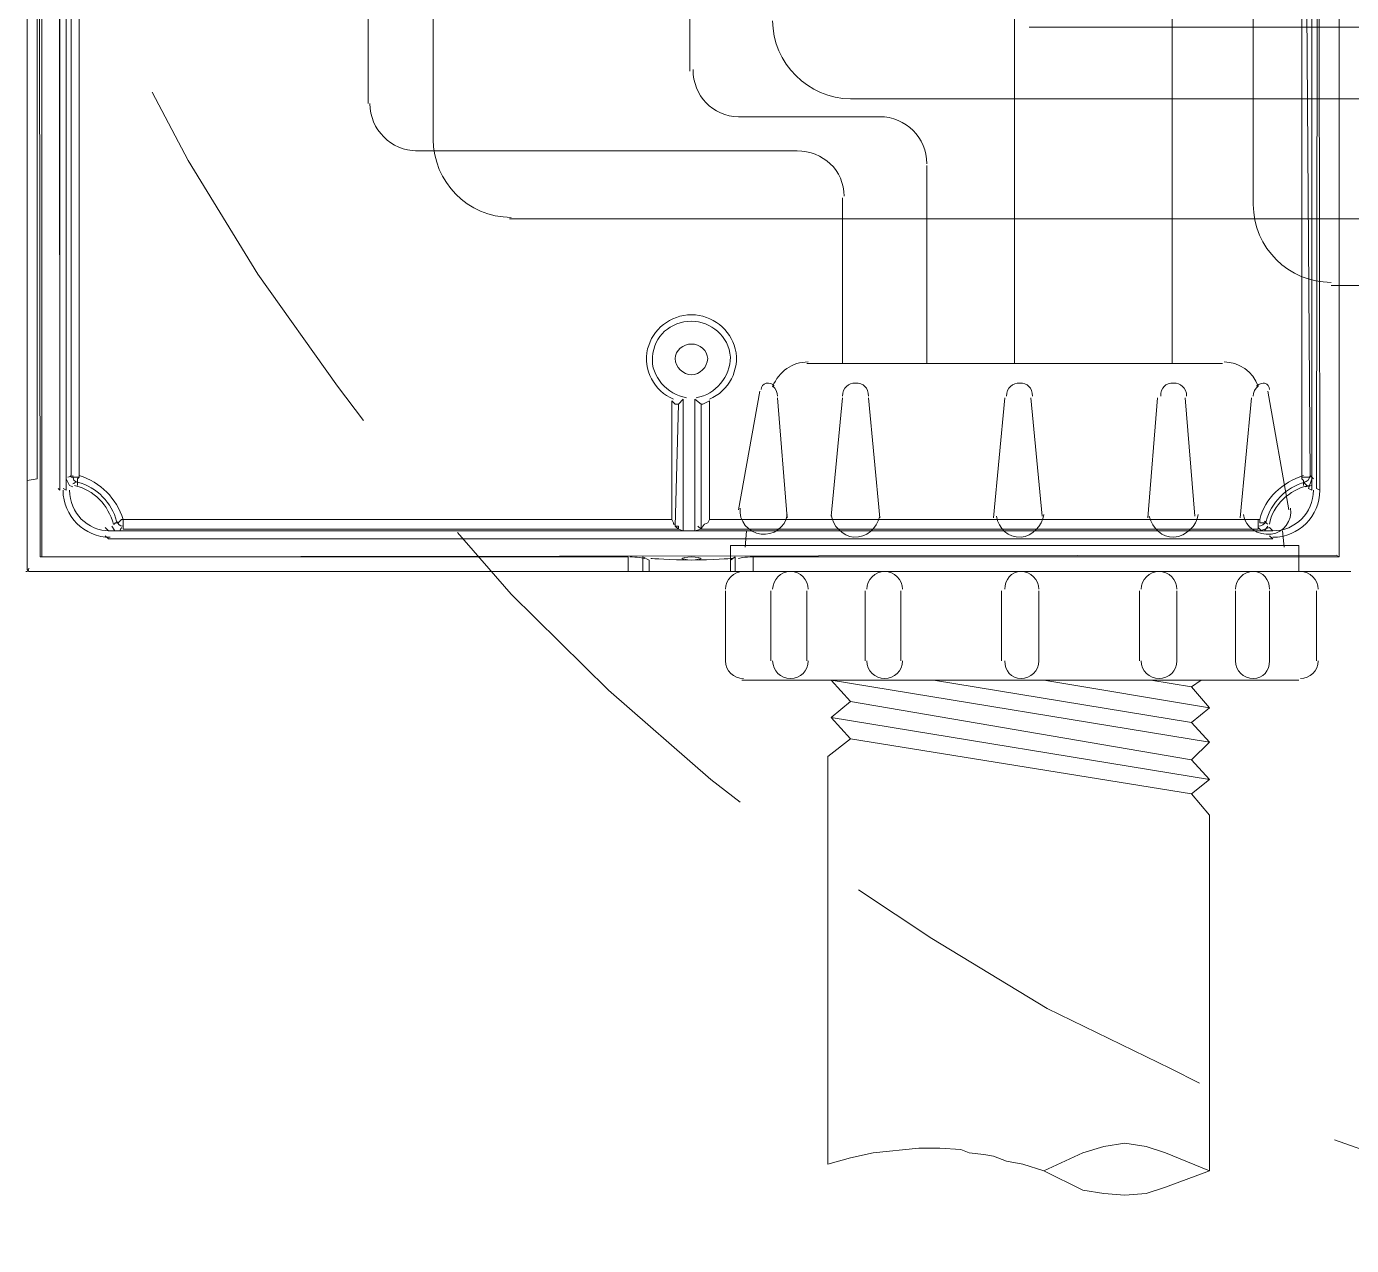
# Model space of a CAD drawing. Header units: metres. Extents: x 2999 to 3164, y 1641 to 1678.
# Drawn here: x 3006.722 to 3007.988, y 1649.498 to 1650.663 of the extents above; entities that cross this region are included whole.
import ezdxf

# ---------------------------------------------------------------- set-up
doc = ezdxf.new("R2010")
doc.units = ezdxf.units.M

msp = doc.modelspace()

# ---------------------------------------------------------------- linework, layer by layer
at = {"color": 7, "linetype": 'Continuous', "lineweight": 20, "true_color": 0x000007}
for points in [[(3006.7227, 1652.675), (3006.7227, 1650.1437), (3006.7227, 1650.1437)], [(3006.7227, 1652.675), (3006.7227, 1650.1437), (3006.7227, 1650.1437)], [(3006.7351, 1652.5756), (3006.732, 1652.5787), (3006.7351, 1650.1562)], [(3006.7367, 1652.5834), (3006.7367, 1650.1562), (3006.7367, 1650.1562)], [(3007.9767, 1650.1562), (3007.9767, 1652.5756), (3007.9736, 1652.5787)], [(3007.9767, 1652.5834), (3007.9767, 1650.1562), (3007.9767, 1650.1562)], [(3006.7538, 1652.4655), (3006.7522, 1652.4686), (3006.7538, 1650.2198)], [(3006.76, 1650.2198), (3006.76, 1652.4592), (3006.7538, 1652.4655), (3006.7538, 1650.2198)], [(3007.9581, 1652.4655), (3007.9503, 1652.4592), (3007.9503, 1650.2198)], [(3006.7227, 1651.3217), (3006.732, 1651.3217), (3006.732, 1650.2307), (3006.7227, 1650.2291)], [(3006.7631, 1650.6776), (3006.7631, 1650.6761), (3006.7646, 1650.6761), (3006.7646, 1650.2322)], [(3006.7724, 1650.6761), (3006.7724, 1650.2322), (3006.7724, 1650.2322)], [(3007.941, 1650.6761), (3007.941, 1650.2322), (3007.9488, 1650.2322)], [(3007.9488, 1650.6776), (3007.9488, 1650.6761), (3007.9457, 1650.6792), (3007.9488, 1650.2322)], [(3007.4677, 1650.3408), (3007.865, 1650.3408), (3007.865, 1650.3408)], [(3007.4025, 1650.2012), (3007.4227, 1650.3145), (3007.4227, 1650.3145)], [(3007.449, 1650.1934), (3007.4397, 1650.3082), (3007.4397, 1650.3082)], [(3007.4909, 1650.195), (3007.5018, 1650.3082), (3007.5018, 1650.3082)], [(3007.5375, 1650.1934), (3007.5266, 1650.3082), (3007.5266, 1650.3082)], [(3007.6461, 1650.1934), (3007.657, 1650.3082), (3007.657, 1650.3082)], [(3007.6927, 1650.195), (3007.6818, 1650.3082), (3007.6818, 1650.3082)], [(3007.7936, 1650.1934), (3007.8029, 1650.3082), (3007.8029, 1650.3082)], [(3007.8386, 1650.195), (3007.8293, 1650.3082), (3007.8293, 1650.3082)], [(3007.882, 1650.1934), (3007.8929, 1650.3082), (3007.8929, 1650.3082)], [(3007.9286, 1650.2012), (3007.9084, 1650.3145), (3007.9084, 1650.3145)], [(3007.3389, 1650.3051), (3007.342, 1650.302), (3007.3451, 1650.302)], [(3007.3389, 1650.3051), (3007.3389, 1650.1919), (3007.3404, 1650.1887), (3007.3404, 1650.1872), (3007.342, 1650.1872), (3007.342, 1650.1856), (3007.3451, 1650.1856), (3007.3451, 1650.1825), (3007.342, 1650.1856)], [(3007.3451, 1650.1825), (3007.342, 1650.1856), (3007.3451, 1650.302), (3007.3497, 1650.3067)], [(3007.3497, 1650.3067), (3007.3497, 1650.181), (3007.3497, 1650.181)], [(3007.3606, 1650.181), (3007.3606, 1650.3067), (3007.3668, 1650.302), (3007.3668, 1650.1825), (3007.3637, 1650.1856)], [(3007.3668, 1650.302), (3007.3683, 1650.302), (3007.3746, 1650.3051)], [(3007.3746, 1650.3051), (3007.3746, 1650.1919), (3007.373, 1650.1887), (3007.3699, 1650.1872), (3007.3683, 1650.1856), (3007.3668, 1650.1825)], [(3006.7646, 1650.2322), (3006.7724, 1650.2322), (3006.7708, 1650.2307), (3006.7708, 1650.2291), (3006.7708, 1650.2275), (3006.7708, 1650.2244)], [(3007.941, 1650.2322), (3007.941, 1650.2307), (3007.9426, 1650.2291), (3007.9426, 1650.2275), (3007.9426, 1650.2244)], [(3006.7538, 1650.2198), (3006.7522, 1650.2213), (3006.7522, 1650.2213)], [(3006.76, 1650.2198), (3006.7569, 1650.2213), (3006.7569, 1650.2213)], [(3006.76, 1650.2307), (3006.76, 1650.2198), (3006.76, 1650.2198)], [(3006.7662, 1650.2229), (3006.7631, 1650.2244), (3006.76, 1650.2307)], [(3007.9503, 1650.2307), (3007.9503, 1650.2244), (3007.9441, 1650.2229)], [(3007.9503, 1650.2198), (3007.9472, 1650.2213), (3007.9503, 1650.2307)], [(3006.8003, 1650.181), (3006.7972, 1650.1841), (3006.7972, 1650.1841)], [(3007.9131, 1650.181), (3006.8003, 1650.181), (3006.8003, 1650.181)], [(3006.8127, 1650.181), (3006.8003, 1650.181), (3006.8003, 1650.181)], [(3006.8127, 1650.181), (3006.8065, 1650.181), (3006.8034, 1650.1856)], [(3006.8143, 1650.1919), (3006.8127, 1650.1919), (3006.8096, 1650.1887), (3006.8081, 1650.1887), (3006.8065, 1650.1887)], [(3007.3389, 1650.1919), (3006.8143, 1650.1919), (3006.8143, 1650.1825)], [(3007.3497, 1650.181), (3007.3451, 1650.1825), (3006.8143, 1650.1825)], [(3007.8991, 1650.1825), (3007.3668, 1650.1825), (3007.3606, 1650.181), (3007.3497, 1650.181)], [(3007.3746, 1650.1919), (3007.8991, 1650.1919), (3007.8991, 1650.1919)], [(3007.4087, 1650.1655), (3007.4102, 1650.181), (3007.4102, 1650.181)], [(3007.8991, 1650.1919), (3007.9007, 1650.1919), (3007.9007, 1650.1887), (3007.9022, 1650.1887), (3007.9053, 1650.1887)], [(3007.8991, 1650.1919), (3007.8991, 1650.1825), (3007.8991, 1650.1825)], [(3007.9084, 1650.1856), (3007.9053, 1650.181), (3007.9007, 1650.181)], [(3007.9131, 1650.181), (3007.91, 1650.1841), (3007.9007, 1650.181)], [(3007.9239, 1650.1655), (3007.9224, 1650.181), (3007.9224, 1650.181)], [(3006.8003, 1650.1732), (3006.7972, 1650.1763), (3006.7972, 1650.1763)], [(3007.9131, 1650.1732), (3007.91, 1650.1763), (3007.91, 1650.1763)], [(3007.297, 1650.1562), (3006.7351, 1650.1562), (3006.7367, 1650.1562)], [(3007.4165, 1650.1562), (3007.9767, 1650.1562), (3007.9736, 1650.1577), (3006.7367, 1650.1562)], [(3007.297, 1650.1562), (3007.297, 1650.1422), (3007.3109, 1650.1422)], [(3007.3109, 1650.1562), (3007.3171, 1650.1531), (3007.3171, 1650.1531)], [(3007.3109, 1650.1562), (3007.3109, 1650.1422), (3007.3171, 1650.1422)], [(3007.9379, 1650.1422), (3007.9379, 1650.167), (3007.3947, 1650.167), (3007.3947, 1650.1422)], [(3007.3947, 1650.1531), (3007.3994, 1650.1562), (3007.3994, 1650.1562)], [(3007.3994, 1650.1562), (3007.3994, 1650.1422), (3007.3947, 1650.1422)], [(3007.4165, 1650.1562), (3007.4165, 1650.1422), (3007.3994, 1650.1422)], [(3007.3171, 1650.1531), (3007.3171, 1650.1422), (3007.3171, 1650.1422)], [(3007.3947, 1650.1531), (3007.3947, 1650.1422), (3007.3947, 1650.1422)], [(3007.297, 1650.1422), (3006.7243, 1650.1422), (3006.7243, 1650.1422)], [(3007.3947, 1650.1422), (3007.3171, 1650.1422), (3007.3171, 1650.1422)], [(3007.4056, 1650.1422), (3007.9379, 1650.1422), (3007.9379, 1650.1422)], [(3007.9876, 1650.1422), (3007.4165, 1650.1422), (3007.4165, 1650.1422)], [(3007.3901, 1650.1236), (3007.3901, 1650.0568), (3007.3901, 1650.0568)], [(3007.4335, 1650.1236), (3007.4335, 1650.0568), (3007.4335, 1650.0568)], [(3007.4677, 1650.1236), (3007.4677, 1650.0568), (3007.4677, 1650.0568)], [(3007.5235, 1650.1236), (3007.5235, 1650.0568), (3007.5235, 1650.0568)], [(3007.5577, 1650.1236), (3007.5577, 1650.0568), (3007.5577, 1650.0568)], [(3007.6539, 1650.1236), (3007.6539, 1650.0568), (3007.6539, 1650.0568)], [(3007.6896, 1650.1236), (3007.6896, 1650.0568), (3007.6896, 1650.0568)], [(3007.7858, 1650.1236), (3007.7858, 1650.0568), (3007.7858, 1650.0568)], [(3007.8215, 1650.1236), (3007.8215, 1650.0568), (3007.8215, 1650.0568)], [(3007.8774, 1650.1236), (3007.8774, 1650.0568), (3007.8774, 1650.0568)], [(3007.91, 1650.1236), (3007.91, 1650.0568), (3007.91, 1650.0568)], [(3007.955, 1650.1236), (3007.955, 1650.0568), (3007.955, 1650.0568)], [(3007.4056, 1650.0382), (3007.9379, 1650.0382), (3007.9379, 1650.0382)], [(3007.4909, 1650.0382), (3007.8526, 1649.9792), (3007.8526, 1649.9792)], [(3007.5096, 1649.9823), (3007.4909, 1650.0025), (3007.5096, 1650.018), (3007.4909, 1650.0382), (3007.4941, 1650.0382)], [(3007.5887, 1650.0382), (3007.8355, 1649.9979), (3007.8355, 1649.9979)], [(3007.6943, 1650.0382), (3007.8526, 1650.0118), (3007.8526, 1650.0118)], [(3007.7967, 1650.0382), (3007.8355, 1650.032), (3007.8355, 1650.032)], [(3007.8355, 1649.9296), (3007.8526, 1649.9435), (3007.8355, 1649.9622), (3007.8526, 1649.9792), (3007.8355, 1649.9979), (3007.8526, 1650.0118), (3007.8355, 1650.032), (3007.8448, 1650.0382)], [(3007.5096, 1650.018), (3007.8355, 1649.9622), (3007.8355, 1649.9622)], [(3007.4909, 1650.0025), (3007.8526, 1649.9435), (3007.8526, 1649.9435)], [(3007.4878, 1649.9653), (3007.5096, 1649.9823), (3007.5096, 1649.9823)], [(3007.5096, 1649.9823), (3007.8355, 1649.9296), (3007.8355, 1649.9296)], [(3007.4878, 1649.5757), (3007.4878, 1649.9653), (3007.4878, 1649.9653)], [(3007.8526, 1649.9094), (3007.8355, 1649.9296), (3007.8355, 1649.9296)], [(3007.8526, 1649.5695), (3007.8526, 1649.9094), (3007.8526, 1649.9094)], [(3007.6943, 1649.5695), (3007.7315, 1649.5866), (3007.7517, 1649.5928), (3007.7718, 1649.5959), (3007.792, 1649.5928), (3007.8106, 1649.5866), (3007.8526, 1649.5695), (3007.8106, 1649.554), (3007.792, 1649.5478), (3007.7718, 1649.5462), (3007.7517, 1649.5478), (3007.7315, 1649.5509), (3007.6943, 1649.5695), (3007.6741, 1649.5757), (3007.6586, 1649.5788), (3007.6461, 1649.5835), (3007.6368, 1649.585), (3007.6229, 1649.5866), (3007.6151, 1649.5897), (3007.5949, 1649.5912), (3007.5748, 1649.5912), (3007.5313, 1649.5866), (3007.5096, 1649.5819), (3007.4878, 1649.5757)]]:
    msp.add_lwpolyline(points, dxfattribs=at)
for points in [[(3007.9581, 1650.2198), (3007.955, 1650.2213), (3007.9581, 1652.4655), (3007.955, 1652.4686)], [(3006.8003, 1650.1732), (3007.9131, 1650.1732)]]:
    msp.add_lwpolyline(points, close=True, dxfattribs=at)
at = {"color": 5, "linetype": 'Continuous', "lineweight": 20, "true_color": 0x000005}
for points in [[(3007.8945, 1652.2575), (3007.8945, 1650.4914), (3007.8945, 1650.4914)], [(3007.8169, 1650.3408), (3007.8169, 1652.0464), (3007.8169, 1652.0464)], [(3007.9689, 1650.4153), (3008.2886, 1650.4153), (3008.2886, 1650.4153)]]:
    msp.add_lwpolyline(points, dxfattribs=at)
at = {"color": 1, "linetype": 'Continuous', "lineweight": 20, "true_color": 0x000001}
for points in [[(3007.0486, 1650.9182), (3007.0486, 1650.5892), (3007.0486, 1650.5892)], [(3007.3559, 1650.9182), (3007.3559, 1650.6202), (3007.3559, 1650.6202)], [(3007.6663, 1650.9182), (3007.6663, 1650.3408), (3007.6663, 1650.3408)], [(3007.1107, 1650.9151), (3007.1107, 1650.555), (3007.1107, 1650.555)], [(3007.6803, 1650.6621), (3008.2421, 1650.6621), (3008.2421, 1650.6621)], [(3007.5096, 1650.5938), (3008.1847, 1650.5938), (3008.1847, 1650.5938)], [(3007.4025, 1650.5767), (3007.5375, 1650.5767), (3007.5375, 1650.5767)], [(3007.0936, 1650.5441), (3007.4584, 1650.5441), (3007.4584, 1650.5441)], [(3007.5825, 1650.5302), (3007.5825, 1650.3408), (3007.5825, 1650.3408)], [(3007.5018, 1650.4991), (3007.5018, 1650.3408), (3007.5018, 1650.3408)], [(3007.1837, 1650.479), (3008.1086, 1650.479), (3008.1086, 1650.479)]]:
    msp.add_lwpolyline(points, dxfattribs=at)
at = {"color": 30, "linetype": 'Continuous', "lineweight": 20, "true_color": 0x00001e}
for points in [[(3006.8422, 1650.6), (3006.8764, 1650.5348), (3006.9431, 1650.4262), (3007.0192, 1650.3191), (3007.044, 1650.2865)], [(3007.134, 1650.1794), (3007.1852, 1650.1205), (3007.2783, 1650.0289), (3007.3761, 1649.9435), (3007.404, 1649.9218)], [(3007.5173, 1649.838), (3007.5872, 1649.7915), (3007.6974, 1649.7247), (3007.8153, 1649.6673), (3007.8432, 1649.6533)], [(3007.9721, 1649.599), (3008.0559, 1649.5695), (3008.18, 1649.5323), (3008.3057, 1649.5043), (3008.3321, 1649.4981)]]:
    msp.add_lwpolyline(points, dxfattribs=at)
at = {"color": 1, "linetype": 'Continuous', "lineweight": 20, "true_color": 0x000001}
for points in [[(3007.4351, 1650.6683), (3007.4351, 1650.6279), (3007.4692, 1650.5938), (3007.5096, 1650.5938)], [(3007.359, 1650.6217), (3007.359, 1650.5969), (3007.3777, 1650.5767), (3007.4025, 1650.5767)], [(3007.0502, 1650.5892), (3007.0502, 1650.5643), (3007.0704, 1650.5441), (3007.0952, 1650.5441)], [(3007.5825, 1650.5317), (3007.5825, 1650.5566), (3007.5623, 1650.5767), (3007.5375, 1650.5767)], [(3007.1107, 1650.555), (3007.1107, 1650.5147), (3007.1433, 1650.4805), (3007.1852, 1650.4805)], [(3007.5034, 1650.5007), (3007.5034, 1650.5255), (3007.4832, 1650.5441), (3007.4584, 1650.5441)]]:
    msp.add_open_spline(points, degree=3, dxfattribs=at)
at = {"color": 5, "linetype": 'Continuous', "lineweight": 20, "true_color": 0x000005}
msp.add_open_spline([(3007.8945, 1650.4929), (3007.8945, 1650.451), (3007.9286, 1650.4184), (3007.9689, 1650.4184)], degree=3, dxfattribs=at)
at = {"color": 7, "linetype": 'Continuous', "lineweight": 20, "true_color": 0x000007}
for points, knots in [([(3007.3746, 1650.3067), (3007.3932, 1650.3145), (3007.404, 1650.3346), (3007.3994, 1650.3548), (3007.3994, 1650.3548), (3007.3947, 1650.3734), (3007.3777, 1650.3874), (3007.3575, 1650.3874), (3007.3575, 1650.3874), (3007.3373, 1650.3874), (3007.3202, 1650.3734), (3007.3156, 1650.3548), (3007.3156, 1650.3548), (3007.3109, 1650.3346), (3007.3218, 1650.3145), (3007.3404, 1650.3067)], [0, 0, 0, 0, 0.0625, 0.0625, 0.0625, 0.062501, 0.125, 0.125, 0.125, 0.125001, 0.1875, 0.1875, 0.1875, 0.187501, 1, 1, 1, 1]), ([(3007.3621, 1650.3082), (3007.3808, 1650.3114), (3007.3947, 1650.3284), (3007.3947, 1650.347), (3007.3947, 1650.347), (3007.3932, 1650.3672), (3007.3761, 1650.3812), (3007.3575, 1650.3812), (3007.3575, 1650.3812), (3007.3373, 1650.3812), (3007.3218, 1650.3672), (3007.3202, 1650.347), (3007.3202, 1650.347), (3007.3187, 1650.3284), (3007.3342, 1650.3114), (3007.3528, 1650.3082)], [0, 0, 0, 0, 0.0625, 0.0625, 0.0625, 0.062501, 0.125, 0.125, 0.125, 0.125001, 0.1875, 0.1875, 0.1875, 0.187501, 1, 1, 1, 1]), ([(3007.373, 1650.3455), (3007.373, 1650.3533), (3007.3652, 1650.3595), (3007.3575, 1650.3595), (3007.3575, 1650.3595), (3007.3497, 1650.3595), (3007.342, 1650.3533), (3007.342, 1650.3455), (3007.342, 1650.3455), (3007.342, 1650.3377), (3007.3497, 1650.33), (3007.3575, 1650.33), (3007.3575, 1650.33), (3007.3652, 1650.33), (3007.373, 1650.3377), (3007.373, 1650.3455)], [0, 0, 0, 0, 0.0625, 0.0625, 0.0625, 0.062501, 0.125, 0.125, 0.125, 0.125001, 0.1875, 0.1875, 0.1875, 0.187501, 1, 1, 1, 1]), ([(3007.373, 1650.3455), (3007.373, 1650.3533), (3007.3652, 1650.3595), (3007.3575, 1650.3595), (3007.3575, 1650.3595), (3007.3497, 1650.3595), (3007.342, 1650.3533), (3007.342, 1650.3455), (3007.342, 1650.3455), (3007.342, 1650.3377), (3007.3497, 1650.33), (3007.3575, 1650.33), (3007.3575, 1650.33), (3007.3652, 1650.33), (3007.373, 1650.3377), (3007.373, 1650.3455)], [0, 0, 0, 0, 0.0625, 0.0625, 0.0625, 0.062501, 0.125, 0.125, 0.125, 0.125001, 0.1875, 0.1875, 0.1875, 0.187501, 1, 1, 1, 1]), ([(3007.4366, 1650.3191), (3007.4351, 1650.3222), (3007.432, 1650.3222), (3007.4289, 1650.3222), (3007.4289, 1650.3222), (3007.4258, 1650.3207), (3007.4242, 1650.3191), (3007.4242, 1650.316)], [0, 0, 0, 0, 0.125, 0.125, 0.125, 0.125001, 1, 1, 1, 1]), ([(3007.5266, 1650.3098), (3007.5266, 1650.3176), (3007.522, 1650.3222), (3007.5142, 1650.3222), (3007.5142, 1650.3222), (3007.508, 1650.3222), (3007.5018, 1650.3176), (3007.5018, 1650.3098)], [0, 0, 0, 0, 0.125, 0.125, 0.125, 0.125001, 1, 1, 1, 1]), ([(3007.6834, 1650.3098), (3007.6834, 1650.3176), (3007.6787, 1650.3222), (3007.671, 1650.3222), (3007.671, 1650.3222), (3007.6648, 1650.3222), (3007.6586, 1650.3176), (3007.6586, 1650.3098)], [0, 0, 0, 0, 0.125, 0.125, 0.125, 0.125001, 1, 1, 1, 1]), ([(3007.8308, 1650.3098), (3007.8308, 1650.3176), (3007.8246, 1650.3222), (3007.8184, 1650.3222), (3007.8184, 1650.3222), (3007.8106, 1650.3222), (3007.806, 1650.3176), (3007.806, 1650.3098)], [0, 0, 0, 0, 0.125, 0.125, 0.125, 0.125001, 1, 1, 1, 1]), ([(3007.91, 1650.316), (3007.91, 1650.3191), (3007.9084, 1650.3207), (3007.9053, 1650.3222), (3007.9053, 1650.3222), (3007.9038, 1650.3222), (3007.9007, 1650.3222), (3007.8976, 1650.3191)], [0, 0, 0, 0, 0.125, 0.125, 0.125, 0.125001, 1, 1, 1, 1]), ([(3007.404, 1650.2027), (3007.4025, 1650.1903), (3007.4118, 1650.1794), (3007.4242, 1650.1779), (3007.4242, 1650.1779), (3007.4351, 1650.1763), (3007.4475, 1650.1841), (3007.449, 1650.1965)], [0, 0, 0, 0, 0.125, 0.125, 0.125, 0.125001, 1, 1, 1, 1]), ([(3007.4909, 1650.1965), (3007.4925, 1650.1856), (3007.5018, 1650.1763), (3007.5127, 1650.1748), (3007.5127, 1650.1748), (3007.5251, 1650.1748), (3007.5344, 1650.1825), (3007.5375, 1650.195)], [0, 0, 0, 0, 0.125, 0.125, 0.125, 0.125001, 1, 1, 1, 1]), ([(3007.6492, 1650.195), (3007.6508, 1650.1825), (3007.6601, 1650.1748), (3007.6725, 1650.1748), (3007.6725, 1650.1748), (3007.6834, 1650.1763), (3007.6927, 1650.1856), (3007.6943, 1650.1965)], [0, 0, 0, 0, 0.125, 0.125, 0.125, 0.125001, 1, 1, 1, 1]), ([(3007.7951, 1650.195), (3007.7982, 1650.1825), (3007.8075, 1650.1748), (3007.8184, 1650.1748), (3007.8184, 1650.1748), (3007.8308, 1650.1763), (3007.8401, 1650.1856), (3007.8417, 1650.1965)], [0, 0, 0, 0, 0.125, 0.125, 0.125, 0.125001, 1, 1, 1, 1]), ([(3007.8851, 1650.1965), (3007.8867, 1650.1841), (3007.8991, 1650.1763), (3007.9115, 1650.1779), (3007.9115, 1650.1779), (3007.9239, 1650.1794), (3007.9317, 1650.1903), (3007.9301, 1650.2027)], [0, 0, 0, 0, 0.125, 0.125, 0.125, 0.125001, 1, 1, 1, 1]), ([(3007.3668, 1650.1546), (3007.3668, 1650.1546), (3007.3621, 1650.1562), (3007.3575, 1650.1562), (3007.3575, 1650.1562), (3007.3528, 1650.1562), (3007.3482, 1650.1546), (3007.3482, 1650.1546), (3007.3482, 1650.1546), (3007.3482, 1650.1546), (3007.3528, 1650.1531), (3007.3575, 1650.1531), (3007.3575, 1650.1531), (3007.3621, 1650.1531), (3007.3668, 1650.1546), (3007.3668, 1650.1546)], [0, 0, 0, 0, 0.0625, 0.0625, 0.0625, 0.062501, 0.125, 0.125, 0.125, 0.125001, 0.1875, 0.1875, 0.1875, 0.187501, 1, 1, 1, 1]), ([(3007.3187, 1650.1546), (3007.3202, 1650.1546), (3007.3373, 1650.1531), (3007.3575, 1650.1531), (3007.3575, 1650.1531), (3007.3777, 1650.1531), (3007.3947, 1650.1546), (3007.3963, 1650.1546)], [0, 0, 0, 0, 0.125, 0.125, 0.125, 0.125001, 1, 1, 1, 1])]:
    msp.add_open_spline(points, degree=3, knots=knots, dxfattribs=at)
for points in [[(3007.4692, 1650.3424), (3007.4537, 1650.3424), (3007.4413, 1650.3331), (3007.4351, 1650.3191)], [(3007.8991, 1650.3191), (3007.8945, 1650.3331), (3007.8805, 1650.3424), (3007.8665, 1650.3424)], [(3007.4397, 1650.3098), (3007.4397, 1650.3129), (3007.4382, 1650.3176), (3007.4351, 1650.3191)], [(3007.8991, 1650.3191), (3007.896, 1650.3176), (3007.8945, 1650.3129), (3007.8945, 1650.3098)], [(3006.7646, 1650.2338), (3006.7646, 1650.2338), (3006.7631, 1650.2322), (3006.7615, 1650.2322)], [(3006.7662, 1650.2338), (3006.7662, 1650.2307), (3006.7677, 1650.2275), (3006.7708, 1650.2275)], [(3006.8143, 1650.1919), (3006.8081, 1650.212), (3006.7926, 1650.2275), (3006.7724, 1650.2338)], [(3007.9426, 1650.2338), (3007.9224, 1650.2275), (3007.9053, 1650.212), (3007.9007, 1650.1919)], [(3007.9426, 1650.2275), (3007.9457, 1650.2275), (3007.9488, 1650.2307), (3007.9488, 1650.2338)], [(3007.9519, 1650.2307), (3007.9503, 1650.2322), (3007.9503, 1650.2322), (3007.9488, 1650.2338)], [(3006.7569, 1650.2198), (3006.7569, 1650.195), (3006.7771, 1650.1748), (3006.8019, 1650.1748)], [(3006.7569, 1650.2198), (3006.7569, 1650.195), (3006.7771, 1650.1748), (3006.8019, 1650.1748)], [(3006.7631, 1650.2198), (3006.7631, 1650.1981), (3006.7802, 1650.181), (3006.8019, 1650.181)], [(3006.7631, 1650.2198), (3006.7631, 1650.1981), (3006.7802, 1650.181), (3006.8019, 1650.181)], [(3006.7693, 1650.2275), (3006.7677, 1650.2275), (3006.7677, 1650.226), (3006.7662, 1650.226)], [(3006.805, 1650.1872), (3006.8003, 1650.2058), (3006.7864, 1650.2198), (3006.7677, 1650.2244)], [(3006.8081, 1650.1903), (3006.8034, 1650.2074), (3006.7895, 1650.2229), (3006.7708, 1650.2275)], [(3007.9441, 1650.2275), (3007.9255, 1650.2229), (3007.9115, 1650.2074), (3007.9069, 1650.1903)], [(3007.9472, 1650.2244), (3007.9286, 1650.2198), (3007.9131, 1650.2058), (3007.91, 1650.1872)], [(3007.9131, 1650.1748), (3007.9379, 1650.1748), (3007.9581, 1650.195), (3007.9581, 1650.2198)], [(3007.9131, 1650.1748), (3007.9379, 1650.1748), (3007.9581, 1650.195), (3007.9581, 1650.2198)], [(3007.9131, 1650.181), (3007.9348, 1650.181), (3007.9519, 1650.1981), (3007.9519, 1650.2198)], [(3007.9131, 1650.181), (3007.9348, 1650.181), (3007.9519, 1650.1981), (3007.9519, 1650.2198)], [(3007.9457, 1650.2244), (3007.9441, 1650.226), (3007.9441, 1650.226), (3007.9426, 1650.2275)], [(3006.805, 1650.1872), (3006.8065, 1650.1872), (3006.8065, 1650.1887), (3006.8081, 1650.1887)], [(3006.8081, 1650.1903), (3006.8096, 1650.1872), (3006.8112, 1650.1856), (3006.8143, 1650.1856)], [(3006.8112, 1650.181), (3006.8112, 1650.1825), (3006.8127, 1650.1825), (3006.8127, 1650.1841)], [(3007.8991, 1650.1856), (3007.9022, 1650.1856), (3007.9053, 1650.1872), (3007.9069, 1650.1903)], [(3007.8991, 1650.1841), (3007.9007, 1650.1825), (3007.9007, 1650.1825), (3007.9022, 1650.181)], [(3007.9053, 1650.1903), (3007.9069, 1650.1887), (3007.9069, 1650.1887), (3007.9084, 1650.1872)], [(3007.3125, 1650.1546), (3007.3125, 1650.1546), (3007.3047, 1650.1562), (3007.2985, 1650.1562)], [(3007.4165, 1650.1562), (3007.4087, 1650.1562), (3007.4025, 1650.1546), (3007.4025, 1650.1546)], [(3006.7212, 1650.1422), (3006.7227, 1650.1422), (3006.7243, 1650.1422), (3006.7243, 1650.1453)], [(3006.7227, 1650.1453), (3006.7227, 1650.1422), (3006.7243, 1650.1422), (3006.7258, 1650.1422)], [(3007.4071, 1650.1422), (3007.3978, 1650.1422), (3007.3901, 1650.1344), (3007.3901, 1650.1251)], [(3007.4521, 1650.1422), (3007.4428, 1650.1422), (3007.4351, 1650.1344), (3007.4351, 1650.1251)], [(3007.4692, 1650.1251), (3007.4692, 1650.1344), (3007.4615, 1650.1422), (3007.4521, 1650.1422)], [(3007.5422, 1650.1422), (3007.5328, 1650.1422), (3007.5251, 1650.1344), (3007.5251, 1650.1251)], [(3007.5592, 1650.1251), (3007.5592, 1650.1344), (3007.5515, 1650.1422), (3007.5422, 1650.1422)], [(3007.6725, 1650.1422), (3007.6632, 1650.1422), (3007.657, 1650.1344), (3007.657, 1650.1251)], [(3007.6896, 1650.1251), (3007.6896, 1650.1344), (3007.6818, 1650.1422), (3007.6725, 1650.1422)], [(3007.8044, 1650.1422), (3007.7951, 1650.1422), (3007.7874, 1650.1344), (3007.7874, 1650.1251)], [(3007.8215, 1650.1251), (3007.8215, 1650.1344), (3007.8138, 1650.1422), (3007.8044, 1650.1422)], [(3007.8945, 1650.1422), (3007.8851, 1650.1422), (3007.8774, 1650.1344), (3007.8774, 1650.1251)], [(3007.91, 1650.1251), (3007.91, 1650.1344), (3007.9038, 1650.1422), (3007.8945, 1650.1422)], [(3007.9565, 1650.1251), (3007.9565, 1650.1344), (3007.9488, 1650.1422), (3007.9395, 1650.1422)], [(3007.3901, 1650.0568), (3007.3901, 1650.0475), (3007.3978, 1650.0398), (3007.4071, 1650.0398)], [(3007.4351, 1650.0568), (3007.4351, 1650.0475), (3007.4428, 1650.0398), (3007.4521, 1650.0398)], [(3007.4521, 1650.0398), (3007.4615, 1650.0398), (3007.4692, 1650.0475), (3007.4692, 1650.0568)], [(3007.5251, 1650.0568), (3007.5251, 1650.0475), (3007.5328, 1650.0398), (3007.5422, 1650.0398)], [(3007.5422, 1650.0398), (3007.5515, 1650.0398), (3007.5592, 1650.0475), (3007.5592, 1650.0568)], [(3007.657, 1650.0568), (3007.657, 1650.0475), (3007.6632, 1650.0398), (3007.6725, 1650.0398)], [(3007.6725, 1650.0398), (3007.6818, 1650.0398), (3007.6896, 1650.0475), (3007.6896, 1650.0568)], [(3007.7874, 1650.0568), (3007.7874, 1650.0475), (3007.7951, 1650.0398), (3007.8044, 1650.0398)], [(3007.8044, 1650.0398), (3007.8138, 1650.0398), (3007.8215, 1650.0475), (3007.8215, 1650.0568)], [(3007.8774, 1650.0568), (3007.8774, 1650.0475), (3007.8851, 1650.0398), (3007.8945, 1650.0398)], [(3007.8945, 1650.0398), (3007.9038, 1650.0398), (3007.91, 1650.0475), (3007.91, 1650.0568)], [(3007.9395, 1650.0398), (3007.9488, 1650.0398), (3007.9565, 1650.0475), (3007.9565, 1650.0568)]]:
    msp.add_open_spline(points, degree=3, dxfattribs=at)

doc.saveas('drawing.dxf')
